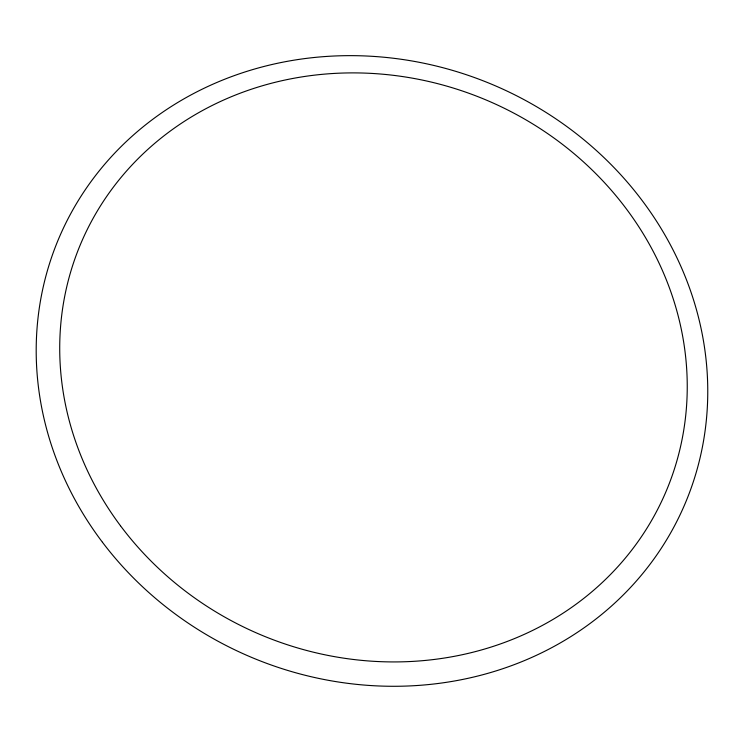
<?xml version="1.0" encoding="UTF-8"?>
<svg xmlns="http://www.w3.org/2000/svg" width="743" height="743" viewBox="0 0 743 743"><rect width="100%" height="100%" fill="white"/><g stroke="black" fill="none" stroke-linecap="round" stroke-linejoin="round"><path stroke-width="1.11" d="M102.45 542.251A340.062 310.695 22.9 0 0 680.17 514.602A340.062 310.695 22.9 0 0 333.319 56.05A340.062 310.695 22.9 0 0 102.45 542.251M120.468 525.747A317.79 290.169 22.9 0 0 660.685 503.308A317.79 290.169 22.9 0 0 339.291 73.176A317.79 290.169 22.9 0 0 120.468 525.747"/></g></svg>
